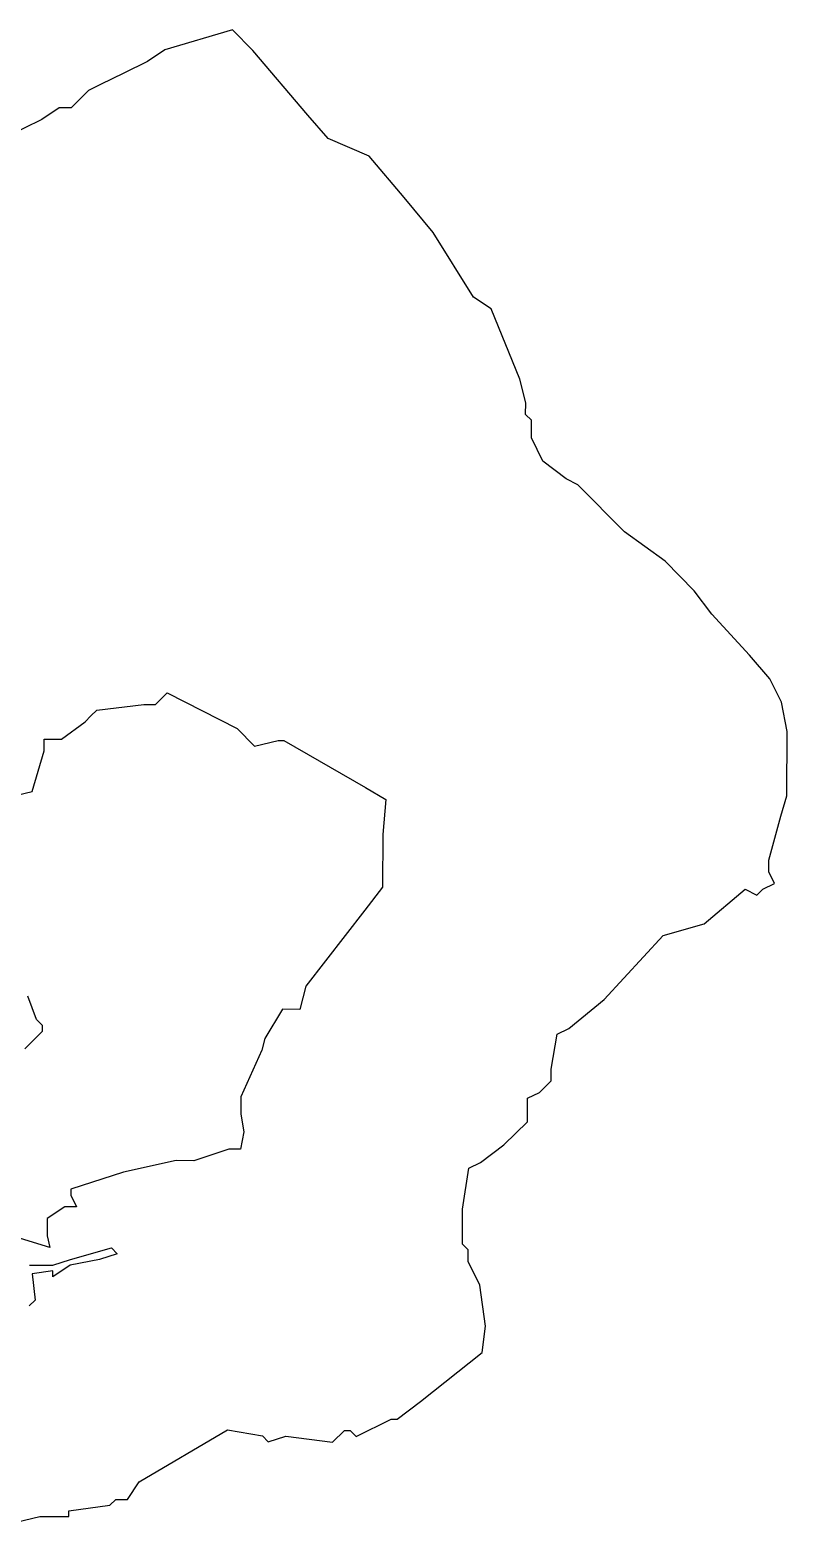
# Model space of a CAD drawing. Header units: metres. Extents: x 314061 to 319066, y 1897895 to 1902831.
# Drawn here: x 316564 to 319066, y 1897895 to 1902831 of the extents above; entities that cross this region are included whole.
import ezdxf

# ---------------------------------------------------------------- set-up
doc = ezdxf.new("R2010")
doc.units = ezdxf.units.M
doc.layers.add('VILLAGE BOUNDRY', color=10, linetype='Continuous')

msp = doc.modelspace()

# ---------------------------------------------------------------- linework, layer by layer
at = {"layer": 'VILLAGE BOUNDRY'}
for points in [[(316518.7, 1897894.5), (316596.2, 1897913.4), (316692.8, 1897912.9), (316692.9, 1897932.2), (316828.4, 1897950.8), (316847.8, 1897970), (316886.5, 1897969.8), (316925.5, 1898027.6), (317216.5, 1898200), (317332.4, 1898179.9), (317351.6, 1898160.5), (317409.7, 1898179.5), (317564.3, 1898159.3), (317603.2, 1898197.8), (317622.5, 1898197.7), (317641.7, 1898178.2), (317758, 1898235.6), (317777.4, 1898235.5), (317855.1, 1898293.1), (318059, 1898456.2), (318069.2, 1898543.2), (318050.6, 1898678.6), (318012.4, 1898756.2), (318012.6, 1898794.9), (317993.4, 1898814.3), (317994, 1898930.3), (318014.1, 1899065.5), (318052.9, 1899084.7), (318130.5, 1899142.2), (318208.4, 1899219.1), (318208.8, 1899296.5), (318247.6, 1899315.6), (318286.4, 1899354.1), (318286.6, 1899392.7), (318306.7, 1899508.6), (318345.4, 1899527.7), (318462, 1899623.7), (318656.5, 1899835.3), (318792.1, 1899873.3), (318928.1, 1899988.5), (318966.7, 1899969), (318986.1, 1899988.2), (319024.9, 1900007.3), (319005.8, 1900046), (319006, 1900084.7), (319045.5, 1900229.5), (319065.2, 1900297.1), (319066.4, 1900509.8), (319047.6, 1900606.6), (319009.4, 1900684.1), (318942.2, 1900761.8), (318817.2, 1900897.9), (318759.7, 1900975.6), (318663.5, 1901072.8), (318528.8, 1901170.2), (318374.9, 1901325.7), (318336.4, 1901345.3), (318259.4, 1901403.8), (318221.1, 1901481.3), (318221.5, 1901539.3), (318202.3, 1901558.8), (318202.5, 1901597.5), (318183.5, 1901674.9), (318088.2, 1901907.4), (318030.4, 1901946.4), (317896.3, 1902159.9), (317800.3, 1902276.4), (317685, 1902412.4), (317550, 1902471.2), (317482.7, 1902548.9), (317300.3, 1902762.7), (317233, 1902830.7), (317010.3, 1902764.3), (316952, 1902726), (316874.5, 1902687.7), (316796.9, 1902649.5), (316758.1, 1902630.4), (316699.8, 1902572.7), (316661.1, 1902572.9), (316602.9, 1902534.6), (316486.6, 1902477.2)], [(316493.5, 1900292.3), (316571, 1900311.2), (316610.5, 1900446.3), (316610.7, 1900485), (316668.7, 1900484.6), (316746.3, 1900542.2), (316765.8, 1900561.5), (316785.2, 1900580.7), (316940, 1900599.1), (316978.7, 1900598.9), (317017.6, 1900637.3), (317249, 1900520), (317306.6, 1900461.7), (317384, 1900480.6), (317403.4, 1900480.5), (317673.2, 1900324.3), (317740.7, 1900285.3), (317730.3, 1900169.3), (317729.4, 1899995.3), (317670.9, 1899918.3), (317476.1, 1899668), (317456.4, 1899590.7), (317398.4, 1899591.1), (317339.8, 1899494.8), (317329.9, 1899456.1), (317261.4, 1899301.8), (317261.1, 1899243.8), (317270.4, 1899185.8), (317260.4, 1899127.8), (317221.7, 1899128.1), (317105.5, 1899090), (317047.5, 1899090.4), (316873.3, 1899052.7), (316698.9, 1898995.6), (316698.8, 1898976.3), (316718, 1898937.5), (316679.3, 1898937.8), (316621, 1898899.4), (316620.7, 1898841.4), (316630.2, 1898802.7), (316504.7, 1898842.1)], [(316546.8, 1899460.6), (316605.2, 1899518.2), (316605.3, 1899537.6), (316586.1, 1899557), (316557.5, 1899634.5)], [(316562.2, 1898745), (316639.5, 1898744.6), (316697.6, 1898763.7), (316833.2, 1898801.5), (316852.4, 1898782.1), (316794.3, 1898763.1), (316697.5, 1898744.3), (316639.3, 1898705.9), (316639.4, 1898725.3), (316571.7, 1898716), (316580.8, 1898628.9), (316561.4, 1898609.7)]]:
    msp.add_lwpolyline(points, dxfattribs=at)

doc.saveas('drawing.dxf')
